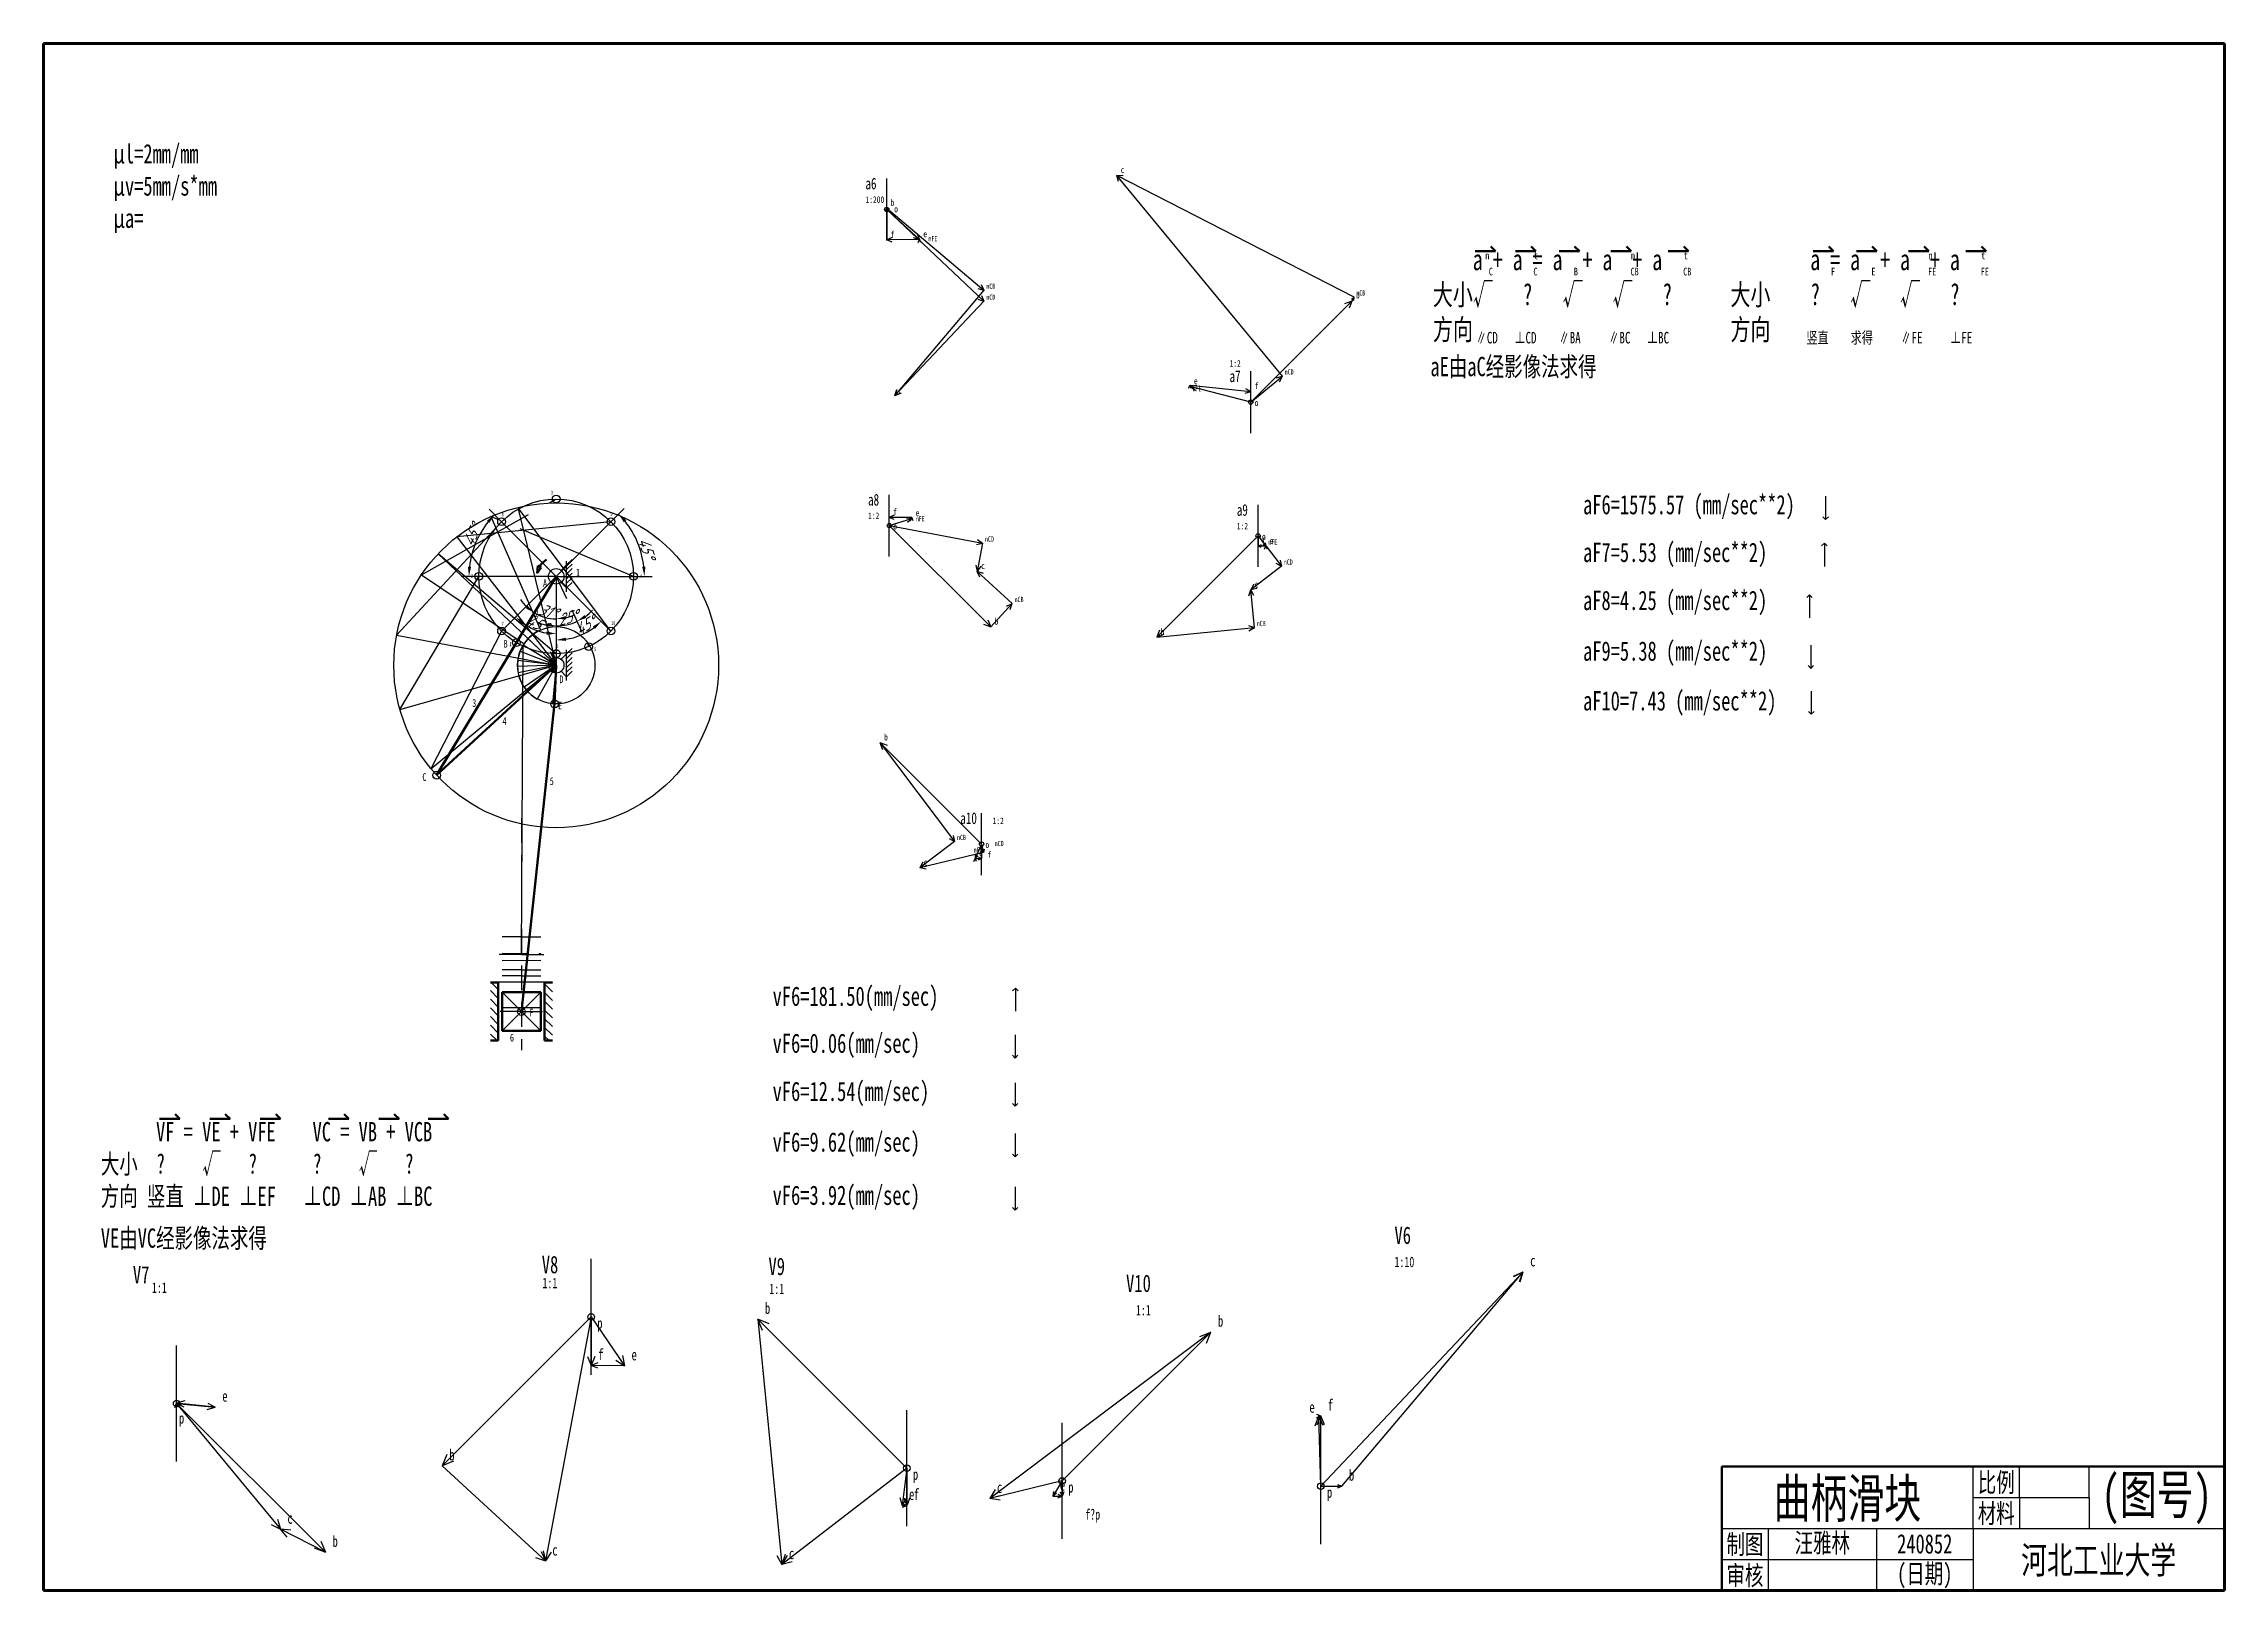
# Model space of a CAD drawing. Header units: millimetres. Extents: x 1787 to 2351, y 1932 to 2332.
import ezdxf
from ezdxf.enums import TextEntityAlignment as Align

# ---------------------------------------------------------------- set-up
doc = ezdxf.new("R2010")
doc.units = ezdxf.units.MM
for name, pattern in [('CENTER', [50.8, 31.75, -6.35, 6.35, -6.35]), ('HIDDEN', [9.525, 6.35, -3.175]), ('PHANTOM', [63.5, 31.75, -6.35, 6.35, -6.35, 6.35, -6.35])]:
    doc.linetypes.add(name, pattern=pattern)
doc.layers.get('0').update_dxf_attribs({"lineweight": 25})
for name, color, linetype, lineweight in [('ACC_ANALYSIS', 7, 'Continuous', 25), ('其他', 5, 'HIDDEN', 25), ('剖面线', 6, 'Continuous', 25), ('双点画线', 4, 'PHANTOM', 25), ('右上', 140, 'Continuous', 25), ('图层1', 2, 'Continuous', 25), ('尺寸标注', 7, 'Continuous', 25), ('左上', 201, 'Continuous', 25), ('最底下', 31, 'Continuous', 25), ('点画线', 1, 'CENTER', 25), ('粗实线', 7, 'Continuous', 50), ('细实线', 3, 'Continuous', 25), ('虚线', 3, 'HIDDEN', 25)]:
    doc.layers.add(name, color=color, linetype=linetype, lineweight=lineweight)
doc.layers.add('VEL_ANALYSIS', color=5, linetype='Continuous')
doc.layers.add('右下', color=7, linetype='Continuous', lineweight=25, true_color=0x6f659a)
doc.styles.add('标注', font='gbeitc.shx', dxfattribs={"oblique": 15, "height": 3})
doc.styles.add('汉字', font='simfang.ttf', dxfattribs={"width": 0.7, "height": 5})
doc.dimstyles.new('240853-标注', dxfattribs={"dimtxt": 3, "dimasz": 2.5, "dimexe": 2, "dimexo": 0, "dimgap": 0.2, "dimtad": 1, "dimtxsty": '标注', "dimcen": 2.5, "dimadec": 0, "dimazin": 0, "dimtfac": 1, "dimtmove": 0, "dimatfit": 0, "dimfxl": 1, "dimarcsym": 0})
pattern_1 = [(135, (0, 0.011), (-1.122532, -1.122532), [])]

# ---------------------------------------------------------------- blocks, each defined once
blk = doc.blocks.new('*U1')
at = {"layer": '细实线'}
blk.add_line((-0.71, 0.71), (0.71, -0.71), dxfattribs=at)
blk = doc.blocks.new('*U2')
at = {"layer": '细实线', "color": 0, "linetype": 'ByBlock', "lineweight": -2, "transparency": 16777216}
for p in [(0, 0), (1.18606, 0), (2.37212, 0), (3.55818, 0), (4.74424, 0), (5.9303, 0)]:
    blk.add_blockref('*U1', p, dxfattribs=at)
blk = doc.blocks.new('*U3')
at = {"layer": '细实线'}
blk.add_line((-0.71, 0.71), (0.71, -0.71), dxfattribs=at)
blk = doc.blocks.new('*U4')
at = {"layer": '细实线', "color": 0, "linetype": 'ByBlock', "lineweight": -2, "transparency": 16777216}
for p in [(0, 0), (1.18606, 0), (2.37212, 0), (3.55818, 0), (4.74424, 0), (5.9303, 0)]:
    blk.add_blockref('*U3', p, dxfattribs=at)
blk = doc.blocks.new('*D5')
at = {"layer": 'Defpoints', "color": 0, "transparency": 16777216}
for p in [(1919.6, 2194.01), (1919.6, 2194.01), (1921.45, 2181.33), (1928, 2175.86), (1919.6, 2171.01)]:
    blk.add_point(p, dxfattribs=at)
at = {"layer": '尺寸标注', "color": 0, "lineweight": -2, "transparency": 16777216}
for start, end in [(306.0165, 317.2099), (247.6132, 258.8066), (270, 294.823)]:
    blk.add_arc((1919.6, 2194.01), 12.82, start, end, dxfattribs=at)
at = {"layer": '尺寸标注', "color": 0, "transparency": 16777216}
for points in [[(1927.35, 2183.28), (1926.93, 2184), (1924.98, 2182.38)], [(1917.15, 2181.85), (1917.07, 2181.02), (1919.6, 2181.19)]]:
    blk.add_solid(points, dxfattribs=at)
at = {"layer": '尺寸标注', "color": 0, "transparency": 16777216, "insert": (1922.45, 2183.27), "char_height": 3, "attachment_point": 5, "rotation": 14.8501, "style": '标注'}
blk.add_mtext('25°', dxfattribs=at)
blk = doc.blocks.new('*D6')
at = {"layer": 'Defpoints', "color": 0, "transparency": 16777216}
for p in [(1919.6, 2194.01), (1919.6, 2194.01), (1915.72, 2183.73), (1909.29, 2176.87), (1919.6, 2171.01)]:
    blk.add_point(p, dxfattribs=at)
at = {"layer": '尺寸标注', "color": 0, "lineweight": -2, "transparency": 16777216}
for start, end in [(212.8527, 225.9106), (238.9685, 270), (283.0579, 296.1158)]:
    blk.add_arc((1919.6, 2194.01), 10.99, start, end, dxfattribs=at)
at = {"layer": '尺寸标注', "color": 0, "transparency": 16777216}
for points in [[(1912.21, 2186.45), (1911.7, 2185.78), (1913.93, 2184.59)], [(1922.13, 2182.89), (1922.04, 2183.72), (1919.6, 2183.02)]]:
    blk.add_solid(points, dxfattribs=at)
at = {"layer": '尺寸标注', "color": 0, "transparency": 16777216, "insert": (1917.27, 2185.02), "char_height": 3, "attachment_point": 5, "rotation": 345.4501, "style": '标注'}
blk.add_mtext('31°', dxfattribs=at)
blk = doc.blocks.new('*D7')
at = {"layer": 'Defpoints', "color": 0, "transparency": 16777216}
for p in [(1933.74, 2208.15), (1939.35, 2205.41), (1919.6, 2194.01), (1919.6, 2194.01), (1939.6, 2194.01)]:
    blk.add_point(p, dxfattribs=at)
at = {"layer": '尺寸标注', "color": 0, "lineweight": -2, "transparency": 16777216}
for p, q in [((1933.74, 2208.15), (1937.14, 2211.55)), ((1939.6, 2194.01), (1944.41, 2194.01))]:
    blk.add_line(p, q, dxfattribs=at)
blk.add_arc((1919.6, 2194.01), 22.8, 6.2846, 38.7154, dxfattribs=at)
at = {"layer": '尺寸标注', "color": 0, "transparency": 16777216}
for points in [[(1937.08, 2208), (1937.71, 2208.55), (1935.73, 2210.14)], [(1942.68, 2196.53), (1941.85, 2196.48), (1942.41, 2194.01)]]:
    blk.add_solid(points, dxfattribs=at)
at = {"layer": '尺寸标注', "color": 0, "transparency": 16777216, "insert": (1942.95, 2201.46), "char_height": 3, "attachment_point": 5, "rotation": 287.6979, "style": '标注'}
blk.add_mtext('45°', dxfattribs=at)
blk = doc.blocks.new('*D8')
at = {"layer": 'Defpoints', "color": 0, "transparency": 16777216}
for p in [(1905.46, 2208.15), (1897.8, 2199.85), (1899.6, 2194.01), (1919.6, 2194.01), (1919.6, 2194.01)]:
    blk.add_point(p, dxfattribs=at)
at = {"layer": '尺寸标注', "color": 0, "lineweight": -2, "transparency": 16777216}
for p, q in [((1905.46, 2208.15), (1902.23, 2211.38)), ((1899.6, 2194.01), (1895.03, 2194.01))]:
    blk.add_line(p, q, dxfattribs=at)
blk.add_arc((1919.6, 2194.01), 22.57, 141.3498, 173.6502, dxfattribs=at)
at = {"layer": '尺寸标注', "color": 0, "transparency": 16777216}
for points in [[(1901.67, 2208.39), (1902.29, 2207.83), (1903.64, 2209.97)], [(1897.59, 2196.48), (1896.75, 2196.53), (1897.03, 2194.01)]]:
    blk.add_solid(points, dxfattribs=at)
at = {"layer": '尺寸标注', "color": 0, "transparency": 16777216, "insert": (1897.7, 2204.46), "char_height": 3, "attachment_point": 5, "rotation": 64.4916, "style": '标注'}
blk.add_mtext('45°', dxfattribs=at)
blk = doc.blocks.new('*D9')
at = {"layer": 'Defpoints', "color": 0, "transparency": 16777216}
for p in [(1919.6, 2194.01), (1919.6, 2194.01), (1923.86, 2178.11), (1933.74, 2179.87), (1919.6, 2174.01)]:
    blk.add_point(p, dxfattribs=at)
at = {"layer": '尺寸标注', "color": 0, "lineweight": -2, "transparency": 16777216}
blk.add_arc((1919.6, 2194.01), 16.46, 278.7104, 306.2896, dxfattribs=at)
at = {"layer": '尺寸标注', "color": 0, "transparency": 16777216}
for points in [[(1922.13, 2177.33), (1922.06, 2178.16), (1919.6, 2177.55)], [(1929.07, 2181.06), (1929.62, 2180.43), (1931.24, 2182.37)]]:
    blk.add_solid(points, dxfattribs=at)
at = {"layer": '尺寸标注', "color": 0, "transparency": 16777216, "insert": (1927.04, 2181.26), "char_height": 3, "attachment_point": 5, "rotation": 30.2558, "style": '标注'}
blk.add_mtext('45°', dxfattribs=at)
blk = doc.blocks.new('*D10')
at = {"layer": 'Defpoints', "color": 0, "transparency": 16777216}
for p in [(1919.6, 2194.01), (1919.6, 2194.01), (1905.46, 2179.87), (1915.76, 2179.66), (1919.6, 2174.01)]:
    blk.add_point(p, dxfattribs=at)
at = {"layer": '尺寸标注', "color": 0, "lineweight": -2, "transparency": 16777216}
blk.add_arc((1919.6, 2194.01), 14.85, 234.6546, 260.3454, dxfattribs=at)
at = {"layer": '尺寸标注', "color": 0, "transparency": 16777216}
for points in [[(1910.74, 2181.58), (1911.28, 2182.21), (1909.1, 2183.51)], [(1917.15, 2179.78), (1917.08, 2178.95), (1919.6, 2179.16)]]:
    blk.add_solid(points, dxfattribs=at)
at = {"layer": '尺寸标注', "color": 0, "transparency": 16777216, "insert": (1914.41, 2181.93), "char_height": 3, "attachment_point": 5, "rotation": 336.7311, "style": '标注'}
blk.add_mtext('45°', dxfattribs=at)

msp = doc.modelspace()

# ---------------------------------------------------------------- hatches: boundary and pattern name
at = {"layer": '细实线'}
h = msp.add_hatch(dxfattribs=at)
h.set_pattern_fill('ANSI31', color=256, scale=0.5, angle=90)
h.set_pattern_definition(pattern_1)
h.paths.add_polyline_path([(1904.602, 2088.981), (1902.602, 2088.981), (1902.602, 2073.981), (1904.602, 2073.981)])
h = msp.add_hatch(dxfattribs=at)
h.set_pattern_fill('ANSI31', color=256, scale=0.5, angle=90)
h.set_pattern_definition(pattern_1)
h.paths.add_polyline_path([(1918.602, 2088.981), (1916.602, 2088.981), (1916.602, 2073.981), (1918.602, 2073.981)])

# ---------------------------------------------------------------- linework, layer by layer
at = {"color": 7, "linetype": 'Continuous', "lineweight": 70}
for p, q in [((1787.029, 1931.784), (1787.029, 2331.784)), ((1787.029, 2331.784), (2351.029, 2331.784)), ((2351.029, 2331.784), (2351.029, 1931.784)), ((2351.029, 1931.784), (1787.029, 1931.784))]:
    msp.add_line(p, q, dxfattribs=at)
for p, q in [((2298.029, 1955.784), (2298.029, 1963.784)), ((2316.029, 1955.784), (2316.029, 1963.784)), ((2286.029, 1955.784), (2298.029, 1955.784)), ((2298.029, 1955.784), (2316.029, 1955.784)), ((2298.029, 1955.784), (2298.029, 1947.784)), ((2316.029, 1955.784), (2316.029, 1947.784)), ((2221.029, 1947.784), (2233.029, 1947.784)), ((2233.029, 1947.784), (2233.029, 1931.784)), ((2233.029, 1947.784), (2261.029, 1947.784)), ((2261.029, 1947.784), (2286.029, 1947.784)), ((2261.029, 1947.784), (2261.029, 1939.784)), ((2286.029, 1947.784), (2286.029, 1931.784)), ((2286.029, 1947.784), (2351.029, 1947.784)), ((2221.029, 1939.784), (2286.029, 1939.784)), ((2261.029, 1939.784), (2261.029, 1931.784))]:
    msp.add_line(p, q)
msp.add_lwpolyline([(2286.029, 1947.784), (2286.029, 1955.784), (2286.029, 1963.784)])
at = {"layer": 'ACC_ANALYSIS', "color": 4}
for p, q in [((2005.077, 2280.894), (2005.077, 2296.894)), ((2099.232, 2231.071), (2099.232, 2247.071)), ((2005.752, 2199.139), (2005.752, 2215.139)), ((2101.117, 2196.485), (2101.117, 2212.485))]:
    msp.add_line(p, q, dxfattribs=at)
at = {"layer": 'ACC_ANALYSIS'}
for p, q in [((2125.931, 2266.234), (2064.585, 2297.684)), ((2065.612, 2296.399), (2064.585, 2297.684)), ((2066.227, 2297.6), (2064.585, 2297.684)), ((2107.401, 2245.814), (2064.585, 2297.684)), ((2065.019, 2296.097), (2064.585, 2297.684)), ((2066.06, 2296.957), (2064.585, 2297.684)), ((2004.717, 2288.464), (2005.077, 2289.264)), ((2005.077, 2288.894), (2005.077, 2289.264)), ((2005.437, 2288.464), (2005.077, 2289.264)), ((2005.077, 2289.264), (2030.231, 2267.985)), ((2005.077, 2288.894), (2030.231, 2265.144)), ((2005.077, 2288.894), (2013.54, 2281.12)), ((2005.077, 2288.894), (2005.077, 2281.016)), ((2006.469, 2281.663), (2005.077, 2281.016)), ((2013.54, 2281.121), (2005.077, 2281.016)), ((2006.484, 2280.403), (2005.077, 2281.016)), ((2011.875, 2281.672), (2013.54, 2281.12)), ((2012.849, 2282.733), (2013.54, 2281.12)), ((2013.19, 2280.317), (2013.54, 2281.121)), ((2013.54, 2281.12), (2013.54, 2281.121)), ((2013.91, 2280.326), (2013.54, 2281.121)), ((2030.231, 2267.985), (2007.126, 2240.673)), ((2028.65, 2268.439), (2030.231, 2267.985)), ((2029.522, 2269.469), (2030.231, 2267.985)), ((2030.231, 2265.144), (2007.126, 2240.673)), ((2028.677, 2265.683), (2030.231, 2265.144)), ((2029.604, 2266.664), (2030.231, 2265.144)), ((2099.232, 2239.071), (2125.442, 2265.281)), ((2123.596, 2264.581), (2125.442, 2265.281)), ((2124.742, 2263.435), (2125.442, 2265.281)), ((2125.245, 2265.686), (2125.931, 2266.234)), ((2125.442, 2265.281), (2125.931, 2266.234)), ((2125.886, 2265.358), (2125.931, 2266.234)), ((2099.232, 2239.071), (2107.401, 2245.814)), ((2105.815, 2245.38), (2107.401, 2245.814)), ((2106.674, 2244.339), (2107.401, 2245.814)), ((2007.58, 2242.254), (2007.126, 2240.673)), ((2007.665, 2242.227), (2007.126, 2240.673)), ((2008.61, 2241.382), (2007.126, 2240.673)), ((2008.647, 2241.3), (2007.126, 2240.673)), ((2083.124, 2242.66), (2083.563, 2243.42)), ((2083.531, 2243.106), (2083.563, 2243.42)), ((2085.26, 2243.405), (2083.531, 2243.106)), ((2099.232, 2239.071), (2083.531, 2243.106)), ((2084.902, 2242.01), (2083.531, 2243.106)), ((2083.841, 2242.588), (2083.563, 2243.42)), ((2083.563, 2243.42), (2099.232, 2241.835)), ((2097.776, 2241.349), (2099.232, 2241.835)), ((2097.903, 2242.603), (2099.232, 2241.835)), ((2099.232, 2239.071), (2099.232, 2241.835)), ((2247.894, 2214.73), (2247.894, 2208.73)), ((2007.038, 2209.83), (2005.752, 2209.265)), ((2011.576, 2209.211), (2005.752, 2209.265)), ((2007.028, 2208.677), (2005.752, 2209.265)), ((2005.752, 2207.139), (2005.752, 2209.265)), ((2005.752, 2207.139), (2011.573, 2208.978)), ((2005.752, 2207.139), (2031.961, 2180.929)), ((2005.752, 2207.139), (2029.875, 2202.607)), ((2010.111, 2209.15), (2011.573, 2208.978)), ((2010.475, 2207.997), (2011.573, 2208.978)), ((2011.208, 2208.415), (2011.576, 2209.211)), ((2011.573, 2208.978), (2011.576, 2209.211)), ((2011.928, 2208.408), (2011.576, 2209.211)), ((2247.894, 2208.73), (2247.186, 2209.437)), ((2247.894, 2208.73), (2248.601, 2209.437)), ((2028.277, 2202.22), (2029.875, 2202.607)), ((2029.875, 2202.607), (2028.505, 2195.313)), ((2028.526, 2203.547), (2029.875, 2202.607)), ((2101.117, 2204.485), (2074.907, 2178.276)), ((2101.117, 2204.485), (2107.172, 2196.643)), ((2101.117, 2204.485), (2103.151, 2201.814)), ((2101.117, 2204.485), (2101.117, 2201.795)), ((2101.912, 2202.164), (2101.117, 2201.795)), ((2103.151, 2201.818), (2101.117, 2201.795)), ((2101.921, 2201.444), (2101.117, 2201.795)), ((2102.38, 2202.232), (2103.151, 2201.814)), ((2102.801, 2201.014), (2103.151, 2201.818)), ((2102.953, 2202.668), (2103.151, 2201.814)), ((2103.151, 2201.814), (2103.151, 2201.818)), ((2103.521, 2201.023), (2103.151, 2201.818)), ((2247.57, 2202.578), (2246.863, 2201.871)), ((2247.57, 2202.578), (2247.57, 2196.578)), ((2247.57, 2202.578), (2248.277, 2201.871)), ((2028.119, 2196.912), (2028.505, 2195.313)), ((2029.445, 2196.662), (2028.505, 2195.313)), ((2037.54, 2186.971), (2028.505, 2195.313)), ((2029.149, 2193.799), (2028.505, 2195.313)), ((2030.065, 2194.791), (2028.505, 2195.313)), ((2107.172, 2196.643), (2099.225, 2190.507)), ((2105.721, 2197.417), (2107.172, 2196.643)), ((2106.789, 2198.242), (2107.172, 2196.643)), ((2098.7, 2188.949), (2099.225, 2190.507)), ((2100, 2191.958), (2099.225, 2190.507)), ((2100.825, 2190.89), (2099.225, 2190.507)), ((2100.18, 2180.75), (2099.225, 2190.507)), ((2100.043, 2189.08), (2099.225, 2190.507)), ((2243.716, 2189.266), (2243.008, 2188.559)), ((2243.716, 2189.266), (2243.716, 2183.266)), ((2243.716, 2189.266), (2244.423, 2188.559)), ((2031.261, 2182.775), (2031.961, 2180.929)), ((2031.961, 2180.929), (2037.54, 2186.971)), ((2036.026, 2186.326), (2037.54, 2186.971)), ((2037.018, 2185.411), (2037.54, 2186.971)), ((2030.116, 2181.629), (2031.961, 2180.929)), ((2074.907, 2178.276), (2100.18, 2180.75)), ((2075.607, 2180.121), (2074.907, 2178.276)), ((2076.753, 2178.976), (2074.907, 2178.276)), ((2098.622, 2181.276), (2100.18, 2180.75)), ((2098.753, 2179.932), (2100.18, 2180.75)), ((2244.074, 2176.212), (2244.074, 2170.212)), ((2244.074, 2170.212), (2243.367, 2170.92)), ((2244.074, 2170.212), (2244.781, 2170.92)), ((2244.193, 2164.335), (2244.193, 2158.335)), ((2244.193, 2158.335), (2243.486, 2159.042)), ((2244.193, 2158.335), (2244.9, 2159.042)), ((2029.61, 2124.774), (2003.4, 2150.984)), ((2004.1, 2149.138), (2003.4, 2150.984)), ((2005.246, 2150.284), (2003.4, 2150.984)), ((2003.4, 2150.984), (2022.645, 2125.425)), ((2029.61, 2116.774), (2029.61, 2132.774)), ((2022.282, 2127.03), (2022.645, 2125.425)), ((2022.645, 2125.425), (2013.624, 2118.632)), ((2030.127, 2122.643), (2013.624, 2118.632)), ((2021.204, 2126.218), (2022.645, 2125.425)), ((2027.588, 2120.269), (2027.952, 2121.067)), ((2027.948, 2122.033), (2027.952, 2121.049)), ((2029.61, 2124.774), (2027.952, 2121.049)), ((2028.686, 2121.704), (2027.952, 2121.049)), ((2027.952, 2121.049), (2027.952, 2121.067)), ((2028.308, 2120.264), (2027.952, 2121.067)), ((2027.952, 2121.067), (2029.61, 2121.057)), ((2028.808, 2120.702), (2029.61, 2121.057)), ((2028.812, 2121.422), (2029.61, 2121.057)), ((2029.589, 2123.336), (2030.127, 2122.643)), ((2029.61, 2124.774), (2030.127, 2122.643)), ((2029.61, 2124.774), (2029.61, 2121.057)), ((2030.288, 2123.506), (2030.127, 2122.643)), ((2014.416, 2120.074), (2013.624, 2118.632)), ((2014.922, 2119.643), (2013.624, 2118.632)), ((2015.228, 2118.995), (2013.624, 2118.632)), ((2015.241, 2118.331), (2013.624, 2118.632)), ((2038.355, 2087.558), (2037.648, 2086.851)), ((2038.355, 2087.558), (2038.355, 2081.558)), ((2038.355, 2087.558), (2039.062, 2086.851)), ((2038.297, 2069.448), (2037.59, 2070.155)), ((2038.297, 2075.448), (2038.297, 2069.448)), ((2038.297, 2069.448), (2039.004, 2070.155)), ((2038.297, 2062.998), (2038.297, 2056.998)), ((2038.297, 2056.998), (2037.59, 2057.706)), ((2038.297, 2056.998), (2039.004, 2057.706)), ((2038.297, 2049.905), (2038.297, 2043.905)), ((2038.297, 2043.905), (2037.59, 2044.613)), ((2038.297, 2043.905), (2039.004, 2044.613)), ((2038.297, 2036.134), (2038.297, 2030.134)), ((2038.297, 2030.134), (2037.59, 2030.841)), ((2038.297, 2030.134), (2039.004, 2030.841))]:
    msp.add_line(p, q, dxfattribs=at)
for centre in [(2005.077, 2288.894), (2099.232, 2239.071), (2005.752, 2207.139), (2101.117, 2204.485), (2029.61, 2124.774)]:
    msp.add_circle(centre, 0.55, dxfattribs=at)
at = {"layer": 'VEL_ANALYSIS', "color": 7}
for p, q in [((1928.646, 1987.496), (1928.646, 2017.496)), ((2117.35, 1958.744), (2169.687, 2014.176)), ((2122.795, 1958.744), (2169.687, 2014.176)), ((2167.208, 2013.079), (2169.687, 2014.176)), ((2167.271, 2012.945), (2169.687, 2014.176)), ((2168.735, 2011.637), (2169.687, 2014.176)), ((2168.874, 2011.589), (2169.687, 2014.176)), ((1928.646, 2002.496), (1890.141, 1963.991)), ((1928.646, 2002.496), (1916.79, 1939.384)), ((1928.646, 2002.496), (1937.275, 1989.874)), ((1928.646, 2002.496), (1928.646, 1989.955)), ((2010.272, 1963.387), (1971.767, 2001.892)), ((1972.957, 1998.98), (1971.767, 2001.892)), ((1974.679, 2000.703), (1971.767, 2001.892)), ((1971.767, 2001.892), (1977.977, 1938.453)), ((2088.936, 1998.59), (2031.78, 1955.552)), ((2050.431, 1960.085), (2088.936, 1998.59)), ((2086.024, 1997.401), (2088.936, 1998.59)), ((2087.747, 1995.679), (2088.936, 1998.59)), ((1821.436, 1965.135), (1821.436, 1995.135)), ((1927.68, 1992.255), (1928.646, 1989.955)), ((1929.612, 1992.255), (1928.646, 1989.955)), ((1934.997, 1991.345), (1937.275, 1989.874)), ((1936.731, 1992.53), (1937.275, 1989.874)), ((1930.379, 1990.663), (1928.646, 1989.955)), ((1937.275, 1989.874), (1928.646, 1989.955)), ((1930.365, 1989.214), (1928.646, 1989.955)), ((1820.974, 1979.09), (1821.436, 1980.19)), ((1823.521, 1980.827), (1821.436, 1980.19)), ((1831.434, 1979.179), (1821.436, 1980.19)), ((1823.351, 1979.148), (1821.436, 1980.19)), ((1821.436, 1980.135), (1821.436, 1980.19)), ((1821.898, 1979.09), (1821.436, 1980.19)), ((1821.436, 1980.135), (1859.941, 1941.63)), ((1821.436, 1980.135), (1848.29, 1947.603)), ((1821.436, 1980.135), (1831.434, 1979.179)), ((1829.515, 1980.21), (1831.434, 1979.179)), ((1829.355, 1978.53), (1831.434, 1979.179)), ((2010.272, 1948.387), (2010.272, 1978.387)), ((2050.431, 1945.085), (2050.431, 1975.085)), ((2115.851, 1974.358), (2116.829, 1976.888)), ((2116.244, 1977.342), (2117.35, 1976.894)), ((2116.256, 1976.418), (2117.35, 1976.894)), ((2116.384, 1974.594), (2117.35, 1976.894)), ((2116.829, 1976.888), (2117.35, 1976.894)), ((2117.35, 1958.744), (2116.829, 1976.888)), ((2117.95, 1974.419), (2116.829, 1976.888)), ((2117.35, 1958.744), (2117.35, 1976.894)), ((2118.316, 1974.594), (2117.35, 1976.894)), ((2117.35, 1943.744), (2117.35, 1973.744)), ((1891.33, 1966.903), (1890.141, 1963.991)), ((1893.053, 1965.18), (1890.141, 1963.991)), ((1890.141, 1963.991), (1916.79, 1939.384)), ((2010.272, 1963.387), (1977.977, 1938.453)), ((2010.272, 1963.387), (2009.033, 1953.752)), ((2010.272, 1963.387), (2010.272, 1953.766)), ((2050.431, 1960.085), (2031.78, 1955.552)), ((2033.145, 1957.895), (2031.78, 1955.552)), ((2033.961, 1957.163), (2031.78, 1955.552)), ((2050.431, 1960.085), (2048.054, 1956.182)), ((2048.232, 1957.362), (2048.054, 1956.182)), ((2049.969, 1957.268), (2050.431, 1956.168)), ((2050.431, 1960.085), (2050.431, 1956.168)), ((2050.893, 1957.268), (2050.431, 1956.168)), ((2117.35, 1958.744), (2122.795, 1958.744)), ((2121.695, 1959.206), (2122.795, 1958.744)), ((2121.695, 1958.282), (2122.795, 1958.744)), ((2008.472, 1955.783), (2009.033, 1953.752)), ((2010.09, 1955.575), (2009.033, 1953.752)), ((2009.033, 1953.752), (2010.272, 1953.766)), ((2009.167, 1954.216), (2010.272, 1953.766)), ((2009.177, 1953.292), (2010.272, 1953.766)), ((2009.464, 1955.69), (2010.272, 1953.766)), ((2011.08, 1955.69), (2010.272, 1953.766)), ((2034.409, 1956.217), (2031.78, 1955.552)), ((2034.457, 1955.123), (2031.78, 1955.552)), ((2049.021, 1956.882), (2048.054, 1956.182)), ((2048.054, 1956.182), (2050.431, 1956.168)), ((2049.328, 1955.713), (2050.431, 1956.168)), ((2049.334, 1956.637), (2050.431, 1956.168)), ((1845.889, 1948.862), (1848.29, 1947.603)), ((1847.509, 1950.199), (1848.29, 1947.603)), ((1859.941, 1941.63), (1848.29, 1947.603)), ((1850.036, 1945.528), (1848.29, 1947.603)), ((1850.994, 1947.397), (1848.29, 1947.603)), ((1857.03, 1942.819), (1859.941, 1941.63)), ((1858.752, 1944.542), (1859.941, 1941.63)), ((1914.241, 1940.308), (1916.79, 1939.384)), ((1915.666, 1941.851), (1916.79, 1939.384)), ((1916.22, 1942.035), (1916.79, 1939.384)), ((1918.283, 1941.647), (1916.79, 1939.384)), ((1976.689, 1940.839), (1977.977, 1938.453)), ((1978.779, 1941.044), (1977.977, 1938.453)), ((1979.314, 1940.812), (1977.977, 1938.453)), ((1980.598, 1939.15), (1977.977, 1938.453))]:
    msp.add_line(p, q, dxfattribs=at)
for centre in [(1928.646, 2002.496), (1821.436, 1980.135), (2010.272, 1963.387), (2050.431, 1960.085), (2117.35, 1958.744)]:
    msp.add_circle(centre, 0.84, dxfattribs=at)
at = {"layer": '其他'}
for p, q in [((1919.602, 2194.011), (1927.998, 2175.859)), ((1905.602, 2096.573), (1915.602, 2096.49))]:
    msp.add_line(p, q, dxfattribs=at)
at = {"layer": '剖面线'}
for p, q in [((1879.176, 2159.619), (1899.602, 2194.011)), ((1919.602, 2194.011), (1899.602, 2194.011)), ((1879.176, 2159.619), (1919.602, 2171.011)), ((1919.602, 2171.011), (1914.714, 2162.287)), ((1915.602, 2082.393), (1905.602, 2082.393))]:
    msp.add_line(p, q, dxfattribs=at)
msp.add_arc((1919.602, 2171.011), 10, 195.73767, 240.73767, dxfattribs=at)
at = {"layer": '双点画线'}
for p, q in [((1884.729, 2194.418), (1919.602, 2214.011)), ((1884.729, 2194.418), (1919.602, 2171.011)), ((1919.602, 2171.011), (1909.79, 2169.081)), ((1916.602, 2089.085), (1904.602, 2089.085))]:
    msp.add_line(p, q, dxfattribs=at)
msp.add_arc((1919.602, 2171.011), 10, 146.1301, 191.1301, dxfattribs=at)
at = {"layer": '右上'}
for p, q in [((1933.744, 2208.153), (1893.934, 2204.256)), ((1919.602, 2194.011), (1933.744, 2208.153)), ((1893.934, 2204.256), (1919.602, 2171.011)), ((1919.602, 2171.011), (1909.684, 2172.287)), ((1910.602, 2092.292), (1905.602, 2092.292)), ((1910.602, 2092.292), (1915.602, 2092.292))]:
    msp.add_line(p, q, dxfattribs=at)
at = {"layer": '右下'}
for p, q in [((1933.744, 2179.869), (1909.683, 2211.823)), ((1909.683, 2211.823), (1919.602, 2171.011)), ((1919.602, 2194.011), (1933.744, 2179.869)), ((1919.602, 2171.011), (1911.061, 2176.212)), ((1910.602, 2100.823), (1905.602, 2100.823)), ((1910.602, 2100.823), (1915.602, 2100.823))]:
    msp.add_line(p, q, dxfattribs=at)
at = {"layer": '图层1'}
for p, q in [((1919.602, 2194.011), (1905.46, 2179.869)), ((1905.46, 2179.869), (1887.212, 2144.274)), ((1887.212, 2144.274), (1919.602, 2171.011)), ((1919.602, 2171.011), (1918.65, 2161.057)), ((1910.602, 2081.463), (1905.125, 2081.481)), ((1910.602, 2081.463), (1916.078, 2081.481))]:
    msp.add_line(p, q, dxfattribs=at)
for centre in [(1933.744, 2208.153), (1905.46, 2179.869), (1933.744, 2179.869)]:
    msp.add_circle(centre, 1, dxfattribs=at)
at = {"layer": '尺寸标注'}
for p, q in [((1905.46, 2179.869), (1905.46, 2179.869)), ((1919.602, 2171.011), (1912.317, 2177.861)), ((1910.602, 2096.214), (1911.061, 2176.212)), ((1910.602, 2096.214), (1904.807, 2096.214)), ((1910.602, 2096.214), (1916.397, 2096.214))]:
    msp.add_line(p, q, dxfattribs=at)
at = {"layer": '左上'}
for p, q in [((1905.46, 2208.153), (1878.324, 2178.766)), ((1919.602, 2194.011), (1905.46, 2208.153)), ((1878.324, 2178.766), (1919.602, 2171.011)), ((1919.602, 2171.011), (1911.347, 2165.367))]:
    msp.add_line(p, q, dxfattribs=at)
msp.add_circle((1905.46, 2208.153), 1, dxfattribs=at)
at = {"layer": '最底下'}
for p, q in [((1919.602, 2171.011), (1889.063, 2199.845)), ((1919.602, 2174.011), (1889.063, 2199.845)), ((1919.602, 2194.011), (1919.602, 2174.011)), ((1919.602, 2171.011), (1909.606, 2170.724)), ((1910.602, 2090.73), (1905.586, 2090.668)), ((1910.602, 2090.73), (1915.587, 2090.73))]:
    msp.add_line(p, q, dxfattribs=at)
at = {"layer": '点画线'}
for p, q in [((1939.602, 2194.011), (1902.707, 2209.463)), ((1902.707, 2209.463), (1919.602, 2171.011)), ((1919.602, 2194.011), (1939.602, 2194.011)), ((1910.284, 2174.641), (1919.602, 2171.011)), ((1915.587, 2094.641), (1905.586, 2094.621))]:
    msp.add_line(p, q, dxfattribs=at)
for centre, radius in [((1905.46, 2179.869), 4.449061739708803e-43), ((1919.602, 2174.011), 1)]:
    msp.add_circle(centre, radius, dxfattribs=at)
msp.add_arc((1919.602, 2171.011), 10, 113.7195, 158.7195, dxfattribs=at)
at = {"layer": '粗实线'}
for p, q in [((2162.517, 2278.071), (2161.294, 2279.295)), ((2172.983, 2278.071), (2171.76, 2279.295)), ((2184.218, 2278.071), (2182.995, 2279.295)), ((2197.624, 2278.071), (2196.401, 2279.295)), ((2212.447, 2278.071), (2211.224, 2279.295)), ((2249.944, 2278.071), (2248.72, 2279.295)), ((2261.179, 2278.071), (2259.956, 2279.295)), ((2274.585, 2278.071), (2273.361, 2279.295)), ((2289.408, 2278.071), (2288.185, 2279.295)), ((2157.258, 2278.071), (2162.517, 2278.071)), ((2167.724, 2278.071), (2172.983, 2278.071)), ((2178.96, 2278.071), (2184.218, 2278.071)), ((2192.365, 2278.071), (2197.624, 2278.071)), ((2207.189, 2278.071), (2212.447, 2278.071)), ((2244.685, 2278.071), (2249.944, 2278.071)), ((2255.92, 2278.071), (2261.179, 2278.071)), ((2269.326, 2278.071), (2274.585, 2278.071)), ((2284.15, 2278.071), (2289.408, 2278.071)), ((1909.292, 2176.874), (1919.602, 2194.011)), ((1914.841, 2196.765), (1914.678, 2194.88)), ((1914.678, 2194.88), (1915.707, 2196.264)), ((1915.707, 2196.264), (1914.841, 2196.765)), ((1909.292, 2176.874), (1888.671, 2142.598)), ((1888.671, 2142.598), (1919.602, 2171.011)), ((1919.602, 2171.011), (1919.178, 2161.02)), ((1910.602, 2081.481), (1919.178, 2161.02)), ((1904.602, 2088.97), (1902.602, 2088.97)), ((1904.602, 2088.981), (1904.602, 2073.981)), ((1916.602, 2088.981), (1916.602, 2073.981)), ((1916.602, 2088.97), (1918.602, 2088.97)), ((1915.602, 2086.481), (1905.602, 2086.481)), ((1905.602, 2086.481), (1905.602, 2076.481)), ((1915.602, 2076.481), (1915.602, 2086.481)), ((1905.602, 2076.481), (1910.602, 2076.481)), ((1910.602, 2076.481), (1915.602, 2076.481)), ((1904.602, 2073.981), (1902.602, 2073.981)), ((1916.602, 2073.981), (1918.602, 2073.981)), ((1817.021, 2053.698), (1822.28, 2053.698)), ((1822.28, 2053.698), (1821.057, 2054.921)), ((1829.99, 2053.698), (1835.248, 2053.698)), ((1835.248, 2053.698), (1834.025, 2054.921)), ((1843.038, 2053.698), (1848.297, 2053.698)), ((1848.297, 2053.698), (1847.074, 2054.921)), ((1860.691, 2053.698), (1865.95, 2053.698)), ((1865.95, 2053.698), (1864.727, 2054.921)), ((1873.688, 2053.698), (1878.946, 2053.698)), ((1878.946, 2053.698), (1877.723, 2054.921)), ((1886.475, 2053.698), (1891.734, 2053.698)), ((1891.734, 2053.698), (1890.51, 2054.921)), ((2221.029, 1955.784), (2221.029, 1963.784)), ((2221.029, 1963.784), (2286.029, 1963.784)), ((2286.029, 1963.784), (2298.029, 1963.784)), ((2298.029, 1963.784), (2316.029, 1963.784)), ((2316.029, 1963.784), (2351.029, 1963.784)), ((2221.029, 1947.784), (2221.029, 1955.784)), ((2221.029, 1939.784), (2221.029, 1947.784)), ((2221.029, 1931.784), (2221.029, 1939.784)), ((2351.029, 1931.784), (2221.029, 1931.784))]:
    msp.add_line(p, q, dxfattribs=at)
for centre, radius, start, end in [((1919.602, 2194.011), 5, 120, 149.95298), ((1918.501, 2168.642), 1, 357.57082, 132.57082)]:
    msp.add_arc(centre, radius, start, end, dxfattribs=at)
at = {"layer": '细实线'}
for p, q in [((1919.602, 2194.011), (1919.602, 2171.011)), ((1920.865, 2195.562), (1922.279, 2196.976)), ((1922.279, 2190.046), (1922.279, 2197.976)), ((1920.865, 2192.46), (1922.279, 2191.046)), ((1920.865, 2172.562), (1922.279, 2173.976)), ((1922.279, 2167.046), (1922.279, 2174.976)), ((1920.865, 2169.46), (1922.279, 2168.046)), ((1905.602, 2086.481), (1915.602, 2076.481)), ((1905.602, 2076.481), (1915.602, 2086.481))]:
    msp.add_line(p, q, dxfattribs=at)
for centre, radius in [((1919.602, 2171.011), 42), ((1919.602, 2194.011), 20), ((1919.602, 2214.011), 1), ((1899.602, 2194.011), 1), ((1919.602, 2194.011), 2), ((1939.602, 2194.011), 1), ((1909.292, 2176.874), 1), ((1919.602, 2171.011), 10), ((1919.602, 2171.011), 2), ((1927.998, 2175.859), 1), ((1919.178, 2161.02), 1), ((1888.671, 2142.598), 1), ((1910.602, 2081.481), 1)]:
    msp.add_circle(centre, radius, dxfattribs=at)
at = {"layer": '虚线'}
msp.add_line((1910.602, 2131.47), (1910.602, 2071.47), dxfattribs=at)

# ---------------------------------------------------------------- block references
at = {"layer": '细实线', "rotation": 90}
for name, p in [('*U2', (1922.986, 2191.753)), ('*U4', (1922.986, 2168.753))]:
    msp.add_blockref(name, p, dxfattribs=at)

# ---------------------------------------------------------------- texts
at = {"style": '汉字', "width": 0.7}
for s, height, p in [('比例', 5, (2292.029, 1959.784)), ('曲柄滑块', 10, (2253.529, 1955.784)), ('(图号)', 10, (2333.529, 1955.784)), ('材料', 5, (2292.029, 1951.784)), ('制图', 5, (2227.029, 1943.784)), ('河北工业大学', 7, (2318.529, 1939.784)), ('审核', 5, (2227.029, 1935.761))]:
    msp.add_text(s, height=height, dxfattribs=at).set_placement(p, align=Align.MIDDLE)
at = {"layer": 'ACC_ANALYSIS', "style": '汉字', "width": 0.7}
for s, height, p in [('a6', 3, (1999.577, 2294.094)), ('c', 1.7, (2065.585, 2298.284)), ('1:200', 1.7, (1999.577, 2290.594)), ('b', 1.7, (2006.077, 2289.864)), ('o', 1.7, (2007.017, 2288.173)), ('f', 1.7, (2006.077, 2281.616)), ('e', 1.7, (2014.54, 2281.72)), ('nFE', 1.35, (2015.858, 2280.669)), ('nCB', 1.35, (2030.831, 2268.385)), ('b', 1.7, (2126.442, 2265.881)), ('nCB', 1.35, (2126.531, 2266.634)), ('nCD', 1.35, (2030.831, 2265.544)), ('e', 1.7, (2084.531, 2243.706)), ('1:2', 1.7, (2093.732, 2248.23)), ('a7', 3, (2093.732, 2244.271)), ('nCD', 1.35, (2108.001, 2246.214)), ('c', 1.7, (2008.126, 2241.273)), ('nFE', 1.35, (2084.205, 2241.838)), ('o', 1.7, (2100.232, 2238.071)), ('f', 1.7, (2100.232, 2242.435)), ('a8', 3, (2000.252, 2212.339)), ('f', 1.7, (2006.752, 2209.865)), ('a9', 3, (2095.617, 2209.685)), ('1:2', 1.7, (2000.252, 2208.839)), ('o', 1.7, (2006.752, 2206.139)), ('e', 1.7, (2012.573, 2209.578)), ('nFE', 1.35, (2012.61, 2208.232)), ('1:2', 1.7, (2095.617, 2206.185)), ('nCD', 1.35, (2030.475, 2203.007)), ('o', 1.7, (2102.117, 2203.485)), ('f', 1.7, (2102.117, 2202.395)), ('nFE', 1.35, (2103.751, 2202.218)), ('e', 1.7, (2104.151, 2202.414)), ('c', 1.7, (2029.505, 2195.913)), ('nCD', 1.35, (2107.772, 2197.043)), ('nCB', 1.35, (2038.14, 2187.371)), ('c', 1.7, (2100.225, 2191.107)), ('b', 1.7, (2032.961, 2181.529)), ('b', 1.7, (2075.907, 2178.876)), ('nCB', 1.35, (2100.78, 2181.15)), ('b', 1.7, (2004.4, 2151.584)), ('a10', 3, (2024.11, 2129.974)), ('nCB', 1.35, (2023.245, 2125.825)), ('1:2', 1.7, (2032.446, 2129.937)), ('nFE', 1.35, (2027.574, 2122.601)), ('e', 1.7, (2028.952, 2121.649)), ('o', 1.7, (2030.61, 2123.774)), ('f', 1.7, (2031.147, 2121.227)), ('nCD', 1.35, (2033.002, 2124.244)), ('c', 1.7, (2014.624, 2119.232))]:
    msp.add_text(s, height=height, dxfattribs=at).set_placement(p)
at = {"layer": 'VEL_ANALYSIS', "color": 7, "style": '汉字', "width": 0.7}
for s, height, p in [('V6', 4.5, (2136.384, 2021.379)), ('V7', 4.5, (1810.112, 2011.151)), ('V8', 4.5, (1915.857, 2013.803)), ('V9', 4.5, (1974.488, 2013.329)), ('1:10', 2.7, (2136.384, 2015.379)), ('c', 2.9, (2171.487, 2015.576)), ('1:1', 2.7, (1815.042, 2008.715)), ('1:1', 2.7, (1916.035, 2009.925)), ('1:1', 2.7, (1974.707, 2008.42)), ('V10', 4.5, (2066.968, 2008.955)), ('b', 2.9, (1973.567, 2003.292)), ('1:1', 2.7, (2069.524, 2002.916)), ('b', 2.9, (2090.736, 1999.99)), ('p', 2.8, (1930.246, 1999.496)), ('f', 2.9, (1930.446, 1991.355)), ('e', 2.9, (1939.075, 1991.274)), ('e', 2.9, (1833.234, 1980.579)), ('e', 2.9, (2114.388, 1977.731)), ('f', 2.9, (2119.15, 1978.294)), ('p', 2.8, (1822.053, 1974.914)), ('b', 2.9, (1891.941, 1965.391)), ('b', 2.9, (2124.595, 1960.144)), ('e', 2.9, (2010.833, 1955.152)), ('p', 2.8, (2011.872, 1960.387)), ('f', 2.9, (2012.072, 1955.166)), ('c', 2.9, (2033.58, 1956.952)), ('e', 2.9, (2049.854, 1957.582)), ('p', 2.8, (2052.031, 1957.085)), ('p', 2.8, (2118.95, 1955.744)), ('f?p', 2.7, (2056.431, 1950.085)), ('c', 2.9, (1850.09, 1949.003)), ('b', 2.9, (1861.741, 1943.03)), ('c', 2.9, (1918.59, 1940.784)), ('c', 2.9, (1979.777, 1939.853))]:
    msp.add_text(s, height=height, dxfattribs=at).set_placement(p)
at = {"layer": '尺寸标注', "attachment_point": 1, "style": '汉字'}
for s, width, heights, insert, char_height in [('{\\fSimSun|b0|i0|c134|p2;µl=2mm/mm\\Pµv=5mm/s*mm\\Pµa=}', 88.94117, [0], (1805.074, 2305.811), 5), ('{\\H1.08333x;    a + a = a  + a  + a  \\P大小√   ?   √   √   ?\\P方向}', 133.10001, [0], (2146.326, 2278.616), 5), ('n           t', 35.20604, [0], (2159.866, 2278.003), 2), ('C          C         B             CB           CB', 64.96422, [0], (2160.791, 2273.831), 2), ('n            t', 35.20604, [0], (2197.555, 2278.003), 2), ('{\\H1.08333x;        a = a  + a  + a  \\P大小    ?   √   √   ?\\P方向}', 133.10001, [0], (2223.286, 2278.616), 5), ('           F         E             FE           FE', 64.96422, [0], (2237.752, 2273.831), 2), ('n            t', 35.20604, [0], (2274.516, 2278.003), 2), ('∥CD   ⊥CD    ∥BA     ∥BC   ⊥BC', 66.8888, [0], (2157.416, 2257.242), 3), ('      竖直    求得     ∥FE     ⊥FE', 66.8888, [0], (2234.377, 2257.242), 3), ('aE由aC经影像法求得', 75.31905, [0], (2145.693, 2250.777), 5), ('3', 2.00678, [0], (1918.203, 2216.174), 1), ('8', 2.00678, [0], (1905.46, 2210.481), 1), ('9', 2.00678, [0], (1933.615, 2210.643), 1), ('2', 2.00678, [0], (1897.557, 2194.573), 1), ('1', 1.55095, [7.549516567451064e-14], (1924.716, 2195.988), 2), ('4', 2.00678, [0], (1941.249, 2194.573), 1), ('A', 1.55095, [7.549516567451064e-14], (1916.184, 2193.267), 2), ('2', 1.55095, [7.549516567451064e-14], (1914.019, 2185.473), 2), ('7', 2.00678, [0], (1905.46, 2182.24), 1), ('B', 1.55095, [0], (1906.003, 2177.589), 2), ('10', 2.00678, [0], (1933.744, 2182.438), 1), ('1', 2.70859, [0], (1907.518, 2176.953), 1), ('6', 2.00678, [0], (1919.602, 2176.527), 1), ('5', 2.00678, [0], (1929.405, 2175.697), 1), ('D', 1.55095, [0], (1920.406, 2168.393), 2), ('3', 1.55095, [7.549516567451064e-14], (1897.889, 2162.274), 2), ('E', 1.55095, [0], (1920.081, 2161.61), 2), ('4', 1.55095, [7.549516567451064e-14], (1905.718, 2157.596), 2), ('C', 1.55095, [0], (1884.977, 2143.108), 2), ('5', 1.55095, [7.549516567451064e-14], (1917.924, 2142.056), 2), ('F', 1.55095, [0], (1912.677, 2082.197), 2), ('6', 1.55095, [7.549516567451064e-14], (1907.635, 2075.731), 2), ('\\pt30;      VF = VE + VFE    VC = VB + VCB\\P大小  ?    √   ?      ?    √   ?\\P方向 竖直 ⊥DE ⊥EF   ⊥CD ⊥AB ⊥BC', 106.49223, [0], (1801.824, 2052.897), 5), ('VE由VC经影像法求得', 75.31905, [0], (1801.821, 2025.389), 5)]:
    msp.add_mtext_dynamic_manual_height_columns(s, width=width, gutter_width=25, heights=heights, dxfattribs=dict(at, insert=insert, char_height=char_height))
at = {"layer": '粗实线', "style": '汉字', "width": 0.7}
msp.add_text('(日期)', height=5, dxfattribs=at).set_placement((2273.529, 1935.784), align=Align.MIDDLE)
at = {"layer": '粗实线', "char_height": 5, "style": '汉字'}
for s, width, heights, insert, attachment_point in [('aF6=1575.57 (mm/sec**2)', 79.37744, [0], (2185.172, 2215.067), 1), ('aF7=5.53 (mm/sec**2)', 72.36944, [0], (2185.172, 2202.73), 1), ('aF8=4.25 (mm/sec**2)', 57.8026, [6.514], (2185.172, 2190.301), 1), ('aF9=5.38 (mm/sec**2)', 57.8026, [0], (2185.172, 2177.202), 1), ('aF10=7.43 (mm/sec**2)', 57.8026, [0], (2185.172, 2164.329), 1), ('vF6=181.50(mm/sec)', 79.37744, [0], (1975.576, 2087.946), 1), ('vF6=0.06(mm/sec)', 79.37744, [0], (1975.576, 2075.784), 1), ('vF6=12.54(mm/sec)', 79.37744, [0], (1975.576, 2063.335), 1), ('vF6=9.62(mm/sec)', 79.37744, [0], (1975.576, 2050.242), 1), ('vF6=3.92(mm/sec)', 79.37744, [0], (1975.576, 2036.471), 1), ('汪雅林', 28, [0], (2247.029, 1943.784), 5), ('240852', 25, [0], (2273.529, 1943.784), 5)]:
    msp.add_mtext_dynamic_manual_height_columns(s, width=width, gutter_width=25, heights=heights, dxfattribs=dict(at, insert=insert, attachment_point=attachment_point))

# ---------------------------------------------------------------- dimensions: what is measured, and where the dimension line sits
at = {"layer": '尺寸标注'}
for base, line1, line2, picture, middle in [((1897.802, 2199.853), ((1919.602, 2194.011), (1905.46, 2208.153)), ((1919.602, 2194.011), (1899.602, 2194.011)), '*D8', (1899.233, 2203.731)), ((1939.35, 2205.413), ((1919.602, 2194.011), (1939.602, 2194.011)), ((1919.602, 2194.011), (1933.744, 2208.153)), '*D7', (1941.326, 2200.944)), ((1915.757, 2179.663), ((1919.602, 2194.011), (1919.602, 2174.011)), ((1919.602, 2194.011), (1905.46, 2179.869)), '*D10', (1913.734, 2180.366)), ((1915.718, 2183.727), ((1909.292, 2176.874), (1919.602, 2194.011)), ((1919.602, 2194.011), (1919.602, 2171.011)), '*D6', (1916.84, 2183.37)), ((1921.447, 2181.328), ((1919.602, 2194.011), (1927.998, 2175.859)), ((1919.602, 2194.011), (1919.602, 2171.011)), '*D5', (1922.887, 2181.622)), ((1923.862, 2178.112), ((1919.602, 2194.011), (1919.602, 2174.011)), ((1919.602, 2194.011), (1933.744, 2179.869)), '*D9', (1927.896, 2179.793))]:
    dim = msp.add_angular_dim_2l(base=base, line1=line1, line2=line2, dimstyle='240853-标注', dxfattribs=at)
    dim.commit()
    dim.dimension.update_dxf_attribs({"geometry": picture, "text_midpoint": middle, "dimtype": 162})

doc.saveas('drawing.dxf')
